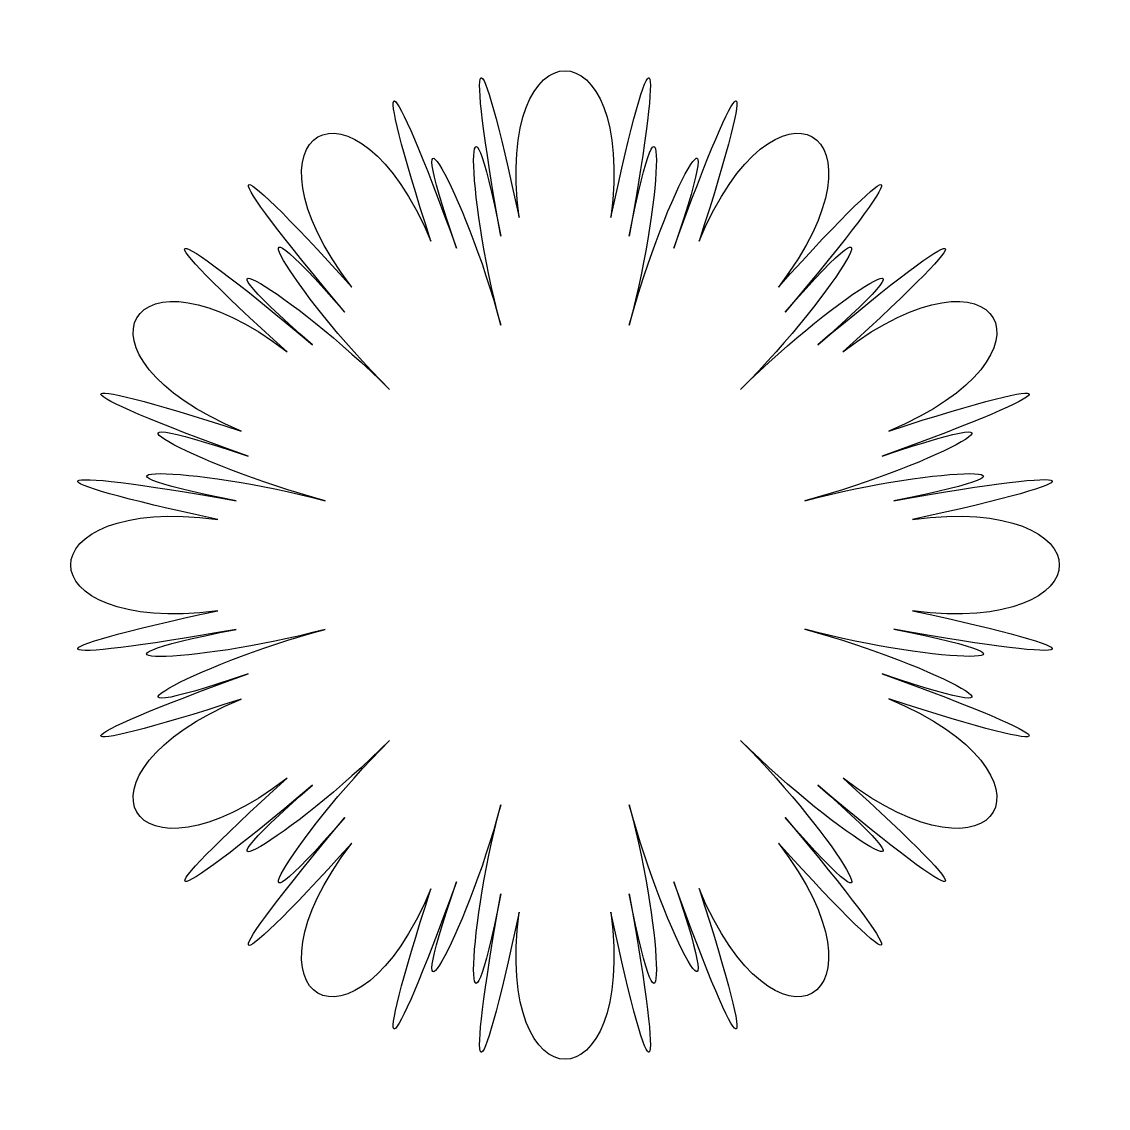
# Model space of a CAD drawing. Header units: centimetres. Extents: x -9.9 to 9.9, y -9.9 to 9.9.
import ezdxf

# ---------------------------------------------------------------- set-up
doc = ezdxf.new("R2010")
doc.units = ezdxf.units.CM
doc.header["$MEASUREMENT"] = 0
doc.layers.add('Camada 1', color=7, linetype='Continuous')

msp = doc.modelspace()

# ---------------------------------------------------------------- linework, layer by layer
at = {"layer": 'Camada 1'}
msp.add_open_spline([(6.32129, 0.82997), (9.8838, 1.5938), (9.64993, 1.82613), (5.98418, 1.16861), (5.98418, 1.16861), (9.35987, 1.82615), (6.82389, 1.82615), (4.36541, 1.16861), (4.36541, 1.16861), (6.82389, 1.82615), (9.02126, 3.09565), (5.76852, 1.978), (5.76852, 1.978), (9.27332, 3.24141), (9.35984, 3.56336), (5.89002, 2.43811), (5.89002, 2.43811), (9.21258, 3.81543), (7.91117, 6.07198), (5.05632, 3.88075), (5.05632, 3.88075), (7.76388, 6.32256), (7.44347, 6.40834), (4.59772, 4.00529), (4.59772, 4.00529), (7.19294, 6.26409), (4.99714, 4.99613), (3.19461, 3.19439), (3.19461, 3.19439), (4.99714, 4.99612), (6.25899, 7.19193), (4.00402, 4.59901), (4.00402, 4.59901), (6.41086, 7.44553), (6.32129, 7.76594), (3.88252, 5.05761), (3.88252, 5.05761), (6.07372, 7.91172), (3.81571, 9.2154), (2.43837, 5.89054), (2.43837, 5.89054), (3.56208, 9.36039), (3.2417, 9.2708), (1.97977, 5.76523), (1.97977, 5.76523), (3.09594, 9.01871), (1.82642, 6.82745), (1.16887, 4.36513), (1.16887, 4.36513), (1.82644, 6.82745), (1.82644, 9.36036), (1.16887, 5.98464), (1.16887, 5.98464), (1.82644, 9.64965), (1.59257, 9.88576), (0.83481, 6.32098), (0.83481, 6.32098), (1.304, 9.88574), (-1.30331, 9.88574), (-0.83558, 6.32098), (-0.83558, 6.32098), (-1.59028, 9.88574), (-1.82719, 9.64965), (-1.16813, 5.98464), (-1.16813, 5.98464), (-1.82718, 9.36035), (-1.82718, 6.82517), (-1.16813, 4.36208), (-1.16813, 4.36208), (-1.82718, 6.82517), (-3.09668, 9.01869), (-1.97601, 5.76519), (-1.97601, 5.76519), (-3.24096, 9.27076), (-3.56134, 9.36035), (-2.43916, 5.8905), (-2.43916, 5.8905), (-3.81648, 9.21232), (-6.06846, 7.90866), (-3.87874, 5.05759), (-3.87874, 5.05759), (-6.32357, 7.76592), (-6.40861, 7.44551), (-4.00325, 4.59899), (-4.00325, 4.59899), (-6.2598, 7.18886), (-4.99636, 4.9961), (-3.19235, 3.19437), (-3.19235, 3.19437), (-4.99636, 4.9961), (-7.19065, 6.26409), (-4.59395, 4.00527), (-4.59395, 4.00527), (-7.44425, 6.40835), (-7.76617, 6.32257), (-5.0571, 3.88073), (-5.0571, 3.88073), (-7.90891, 6.07196), (-9.21487, 3.8154), (-5.89228, 2.43809), (-5.89228, 2.43809), (-9.35909, 3.56334), (-9.27254, 3.24139), (-5.76623, 1.97798), (-5.76623, 1.97798), (-9.02045, 3.09415), (-6.82313, 1.82614), (-4.36463, 1.16859), (-4.36463, 1.16859), (-6.82314, 1.82613), (-9.35909, 1.82613), (-5.9834, 1.16859), (-5.9834, 1.16859), (-9.6507, 1.82613), (-9.88454, 1.59075), (-6.31902, 0.82997), (-6.31902, 0.82997), (-9.88455, 1.30225), (-9.88455, -1.30051), (-6.31902, -0.83283), (-6.31902, -0.83283), (-9.88455, -1.59208), (-9.65068, -1.82899), (-5.98342, -1.17147), (-5.98342, -1.17147), (-9.35911, -1.82901), (-6.82315, -1.82901), (-4.36465, -1.17147), (-4.36465, -1.17147), (-6.82316, -1.82901), (-9.02047, -3.09695), (-5.76625, -1.98086), (-5.76625, -1.98086), (-9.27103, -3.24274), (-9.35911, -3.56468), (-5.8923, -2.43946), (-5.8923, -2.43946), (-9.21486, -3.81521), (-7.90893, -6.06872), (-5.05712, -3.88202), (-5.05712, -3.88202), (-7.76468, -6.32381), (-7.44427, -6.41189), (-4.59243, -4.00809), (-4.59243, -4.00809), (-7.18913, -6.26311), (-4.99637, -4.99819), (-3.19233, -3.19262), (-3.19233, -3.19262), (-4.99634, -4.99819), (-6.25978, -7.19095), (-4.00323, -4.59729), (-4.00323, -4.59729), (-6.40858, -7.4445), (-6.32355, -7.76644), (-3.87872, -5.06042), (-3.87872, -5.06042), (-6.06844, -7.90919), (-3.81644, -9.21668), (-2.43915, -5.89256), (-2.43915, -5.89256), (-3.56135, -9.35942), (-3.24094, -9.27134), (-1.976, -5.76503), (-1.976, -5.76503), (-3.09516, -9.01927), (-1.82717, -6.82498), (-1.16812, -4.36493), (-1.16812, -4.36493), (-1.82717, -6.82497), (-1.82717, -9.35944), (-1.16812, -5.98672), (-1.16812, -5.98672), (-1.82717, -9.65099), (-1.59029, -9.88639), (-0.83557, -6.3193), (-0.83557, -6.3193), (-1.30026, -9.88636), (1.30404, -9.88636), (0.83482, -6.3193), (0.83482, -6.3193), (1.59259, -9.88636), (1.82645, -9.65099), (1.16888, -5.98672), (1.16888, -5.98672), (1.82645, -9.35944), (1.82645, -6.82497), (1.16888, -4.36493), (1.16888, -4.36493), (1.82645, -6.82497), (3.09595, -9.01927), (1.97978, -5.76352), (1.97978, -5.76352), (3.24171, -9.27134), (3.56209, -9.35942), (2.43838, -5.88954), (2.43838, -5.88954), (3.8172, -9.21668), (6.07373, -7.9077), (3.88253, -5.06042), (3.88253, -5.06042), (6.3213, -7.76645), (6.4124, -7.44148), (4.00403, -4.59729), (4.00403, -4.59729), (6.26206, -7.19095), (5.00016, -4.99665), (3.19462, -3.19262), (3.19462, -3.19262), (5.00016, -4.99666), (7.19443, -6.26311), (4.59773, -4.00809), (4.59773, -4.00809), (7.4465, -6.41191), (7.76694, -6.32079), (5.05935, -3.88202), (5.05935, -3.88202), (7.91116, -6.0687), (9.21259, -3.81521), (5.89004, -2.43639), (5.89004, -2.43639), (9.35989, -3.56161), (9.27335, -3.24117), (5.76854, -1.97932), (5.76854, -1.97932), (9.02127, -3.09541), (6.82391, -1.82898), (4.36543, -1.16842), (4.36543, -1.16842), (6.82391, -1.82901), (9.35989, -1.82901), (5.9842, -1.16842), (5.9842, -1.16842), (9.64995, -1.82901), (9.88381, -1.5921), (6.32131, -0.83282), (6.32131, -0.83282), (9.88378, -1.30051), (9.88378, 1.30376), (6.32129, 0.82997)], degree=3, knots=[0, 0, 0, 0, 0.01639344, 0.01639344, 0.01639344, 0.01639344, 0.03278689, 0.03278689, 0.03278689, 0.03278689, 0.04918033, 0.04918033, 0.04918033, 0.04918033, 0.06557377, 0.06557377, 0.06557377, 0.06557377, 0.08196721, 0.08196721, 0.08196721, 0.08196721, 0.09836066, 0.09836066, 0.09836066, 0.09836066, 0.1147541, 0.1147541, 0.1147541, 0.1147541, 0.13114754, 0.13114754, 0.13114754, 0.13114754, 0.14754098, 0.14754098, 0.14754098, 0.14754098, 0.16393443, 0.16393443, 0.16393443, 0.16393443, 0.18032787, 0.18032787, 0.18032787, 0.18032787, 0.19672131, 0.19672131, 0.19672131, 0.19672131, 0.21311475, 0.21311475, 0.21311475, 0.21311475, 0.2295082, 0.2295082, 0.2295082, 0.2295082, 0.24590164, 0.24590164, 0.24590164, 0.24590164, 0.26229508, 0.26229508, 0.26229508, 0.26229508, 0.27868852, 0.27868852, 0.27868852, 0.27868852, 0.29508197, 0.29508197, 0.29508197, 0.29508197, 0.31147541, 0.31147541, 0.31147541, 0.31147541, 0.32786885, 0.32786885, 0.32786885, 0.32786885, 0.3442623, 0.3442623, 0.3442623, 0.3442623, 0.36065574, 0.36065574, 0.36065574, 0.36065574, 0.37704918, 0.37704918, 0.37704918, 0.37704918, 0.39344262, 0.39344262, 0.39344262, 0.39344262, 0.40983607, 0.40983607, 0.40983607, 0.40983607, 0.42622951, 0.42622951, 0.42622951, 0.42622951, 0.44262295, 0.44262295, 0.44262295, 0.44262295, 0.45901639, 0.45901639, 0.45901639, 0.45901639, 0.47540984, 0.47540984, 0.47540984, 0.47540984, 0.49180328, 0.49180328, 0.49180328, 0.49180328, 0.50819672, 0.50819672, 0.50819672, 0.50819672, 0.52459016, 0.52459016, 0.52459016, 0.52459016, 0.54098361, 0.54098361, 0.54098361, 0.54098361, 0.55737705, 0.55737705, 0.55737705, 0.55737705, 0.57377049, 0.57377049, 0.57377049, 0.57377049, 0.59016393, 0.59016393, 0.59016393, 0.59016393, 0.60655738, 0.60655738, 0.60655738, 0.60655738, 0.62295082, 0.62295082, 0.62295082, 0.62295082, 0.63934426, 0.63934426, 0.63934426, 0.63934426, 0.6557377, 0.6557377, 0.6557377, 0.6557377, 0.67213115, 0.67213115, 0.67213115, 0.67213115, 0.68852459, 0.68852459, 0.68852459, 0.68852459, 0.70491803, 0.70491803, 0.70491803, 0.70491803, 0.72131148, 0.72131148, 0.72131148, 0.72131148, 0.73770492, 0.73770492, 0.73770492, 0.73770492, 0.75409836, 0.75409836, 0.75409836, 0.75409836, 0.7704918, 0.7704918, 0.7704918, 0.7704918, 0.78688525, 0.78688525, 0.78688525, 0.78688525, 0.80327869, 0.80327869, 0.80327869, 0.80327869, 0.81967213, 0.81967213, 0.81967213, 0.81967213, 0.83606557, 0.83606557, 0.83606557, 0.83606557, 0.85245902, 0.85245902, 0.85245902, 0.85245902, 0.86885246, 0.86885246, 0.86885246, 0.86885246, 0.8852459, 0.8852459, 0.8852459, 0.8852459, 0.90163934, 0.90163934, 0.90163934, 0.90163934, 0.91803279, 0.91803279, 0.91803279, 0.91803279, 0.93442623, 0.93442623, 0.93442623, 0.93442623, 0.95081967, 0.95081967, 0.95081967, 0.95081967, 0.96721311, 0.96721311, 0.96721311, 0.96721311, 1, 1, 1, 1], dxfattribs=at)

doc.saveas('drawing.dxf')
